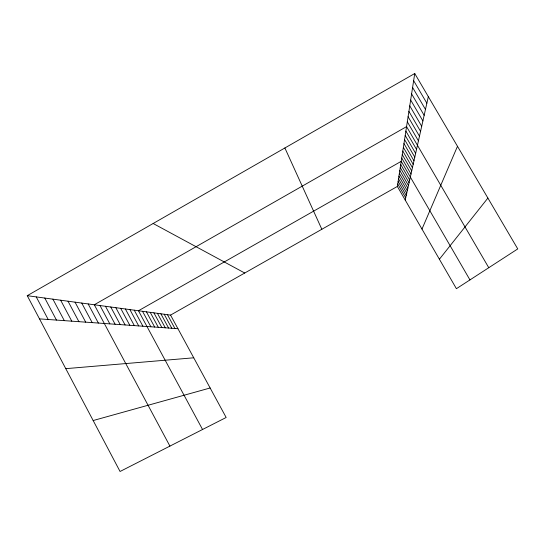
<?xml version="1.0" encoding="UTF-8"?>
<svg xmlns="http://www.w3.org/2000/svg" width="545" height="545" viewBox="0 0 545 545"><rect width="100%" height="100%" fill="white"/><g stroke="black" fill="none" stroke-linecap="round" stroke-linejoin="round"><path stroke-width="0.82" d="M414.745 73.514L517.75 248.922L456.41 288.693L397.353 186.438L414.745 73.514L27.25 295.683L120.057 471.486L226.155 417.477L170.551 315.099L27.25 295.683M405.201 200.022L428.329 96.642M421.987 229.084L457.487 146.305M439.399 259.229L487.891 198.073M170.551 315.099L397.353 186.438M93.161 420.542L210.138 387.986M65.775 368.658L193.748 357.799M39.492 318.88L177.942 328.703M153.152 223.498L244.725 273.018M413.641 80.667L426.858 103.203M412.599 87.452L425.468 109.422M411.604 93.897L424.146 115.322M410.664 100.021L422.893 120.936M409.765 105.853L421.701 126.277M408.907 111.405L420.563 131.365M408.089 116.712L419.473 136.216M407.313 121.773L418.437 140.855M488.77 267.711L406.57 126.617L94.299 304.764L169.917 446.11M405.875 131.113L416.523 149.412M405.207 135.433L415.637 153.363M404.574 139.575L414.793 157.151M403.961 143.56L413.975 160.795M403.368 147.388L413.192 164.304M402.803 151.074L412.436 167.676M402.258 154.617L411.713 170.919M401.726 158.036L411.012 174.046M469.954 279.912L401.222 161.334L138.464 310.752L202.549 429.494M400.732 164.515L409.69 179.973M400.262 167.588L409.057 182.779M399.798 170.551L408.45 185.498M399.362 173.419L407.864 188.12M398.933 176.192L407.299 190.655M398.518 178.876L406.747 193.107M398.123 181.478L406.216 195.485M397.734 183.992L405.698 197.787M167.431 314.676L174.925 328.485M164.202 314.24L171.811 328.267M160.877 313.784L168.603 328.042M157.444 313.321L165.292 327.804M153.894 312.844L161.865 327.559M150.229 312.346L158.329 327.313M146.442 311.829L154.664 327.048M142.517 311.297L150.883 326.782M134.254 310.18L142.906 326.217M129.901 309.587L138.696 325.917M125.377 308.981L134.329 325.61M120.69 308.341L129.799 325.283M115.819 307.68L125.098 324.949M110.758 306.998L120.207 324.602M105.492 306.283L115.118 324.241M100.008 305.541L109.824 323.866M88.161 303.933L98.379 323.056M81.743 303.068L92.18 322.613M75.033 302.155L85.694 322.156M68.009 301.208L78.902 321.673M60.645 300.206L71.783 321.168M52.913 299.157L64.31 320.637M44.792 298.06L56.462 320.079M36.249 296.902L48.198 319.493M284.885 147.968L321.836 229.275"/></g></svg>
